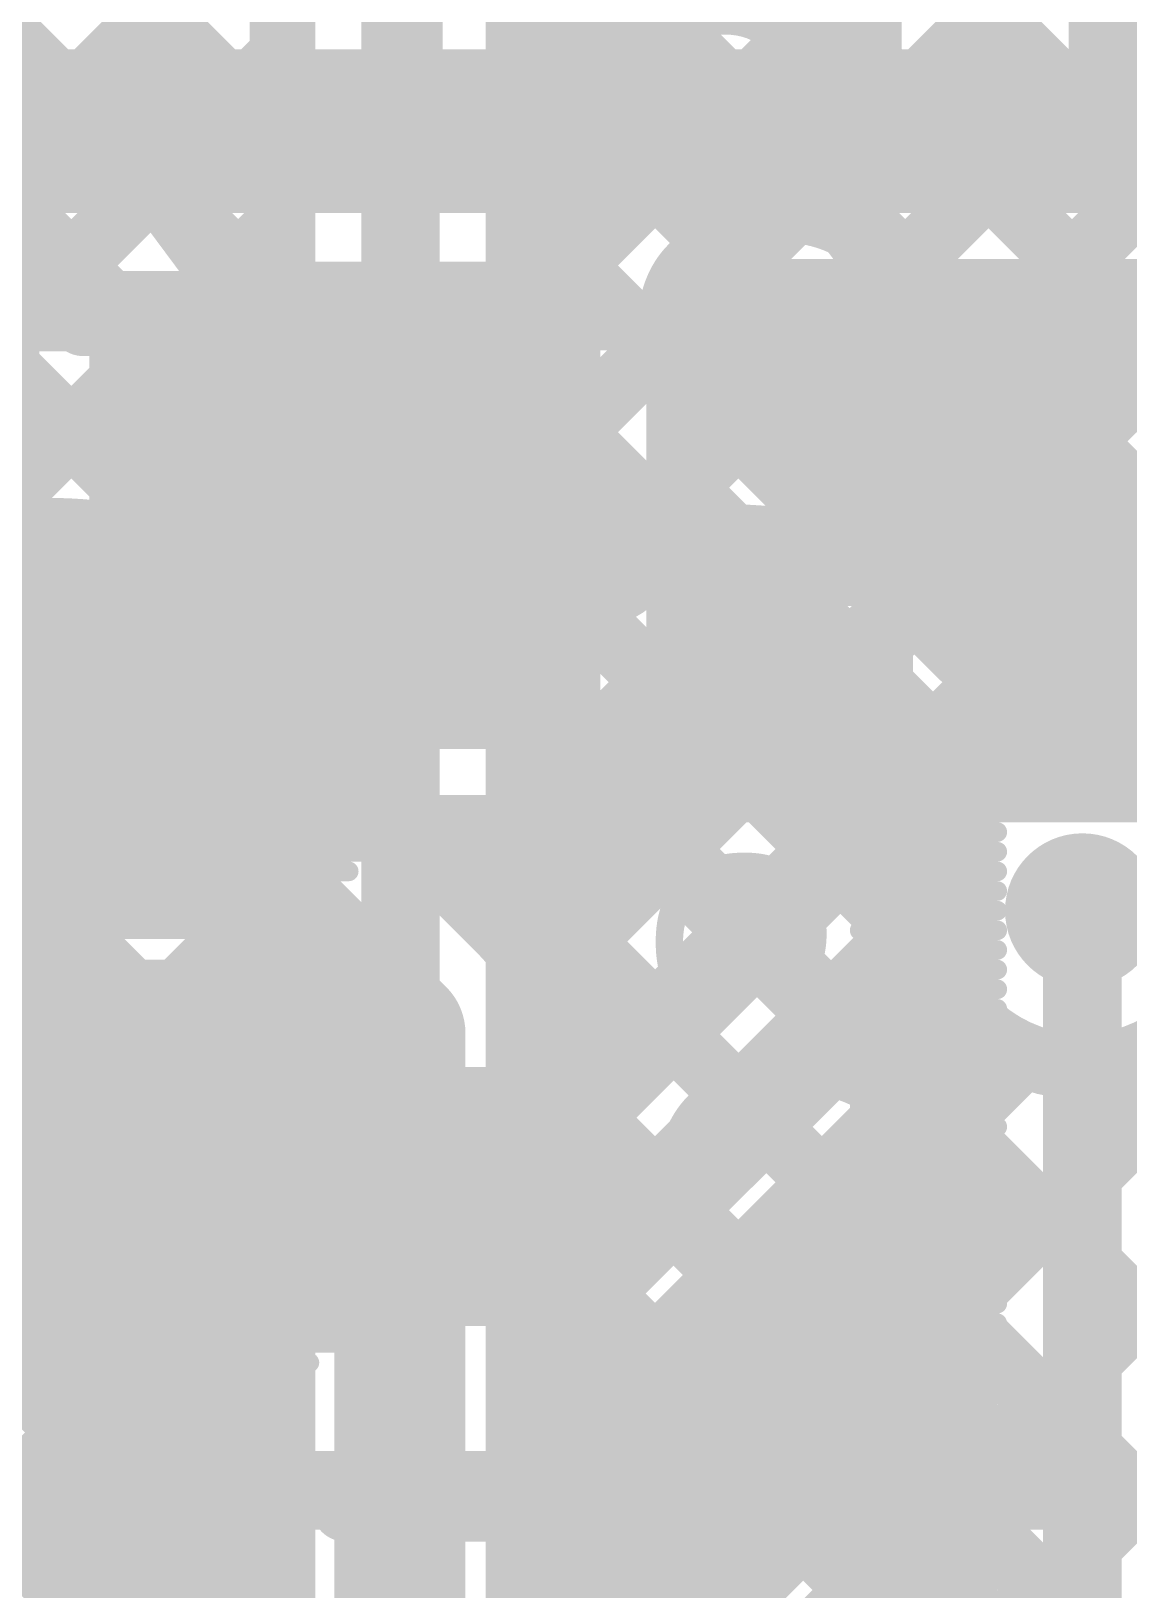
# Model space of a CAD drawing. Header units: millimetres. Extents: x -0.33 to 3.26, y -0.12 to 2.83.
# Drawn here: x 1.2345 to 1.4019, y 1.7025 to 1.9403 of the extents above; entities that cross this region are included whole.
import ezdxf

# ---------------------------------------------------------------- set-up
doc = ezdxf.new("R2010")
doc.units = ezdxf.units.MM
doc.header["$MEASUREMENT"] = 0
for name, color, linetype in [('BottomLayer', 5, 'Continuous'), ('BottomOverlay', 54, 'Continuous'), ('BottomPaste', 16, 'Continuous'), ('BottomSolder', 6, 'Continuous'), ('TopLayer', 1, 'Continuous'), ('TopOverlay', 2, 'Continuous'), ('ViaHoleLayer', 16, 'Continuous')]:
    doc.layers.add(name, color=color, linetype=linetype)
doc.styles.add('Arial', font='', dxfattribs={"height": 0.2})
doc.styles.get('Arial').set_extended_font_data('Arial')

# ---------------------------------------------------------------- blocks, each defined once
blk = doc.blocks.new('SOT23_3_B_158')
at = {"layer": 'BottomLayer'}
for points in [[(-0.02166, 0.02657), (-0.05316, 0.02657), (-0.05316, 0.05807), (-0.02166, 0.05807)], [(0.05314, 0.02657), (0.02165, 0.02657), (0.02165, 0.05807), (0.05314, 0.05807)], [(0.01574, -0.05807), (-0.01575, -0.05807), (-0.01575, -0.02657), (0.01574, -0.02657)]]:
    blk.add_hatch(color=5, dxfattribs=at).paths.add_polyline_path(points)
at = {"layer": 'BottomPaste'}
for points in [[(-0.02166, 0.02657), (-0.05316, 0.02657), (-0.05316, 0.05807), (-0.02166, 0.05807)], [(0.05314, 0.02657), (0.02165, 0.02657), (0.02165, 0.05807), (0.05314, 0.05807)], [(0.01574, -0.05807), (-0.01575, -0.05807), (-0.01575, -0.02657), (0.01574, -0.02657)]]:
    blk.add_hatch(color=16, dxfattribs=at).paths.add_polyline_path(points)
at = {"layer": 'BottomSolder'}
for points in [[(-0.01766, 0.02257), (-0.05716, 0.02257), (-0.05716, 0.06207), (-0.01766, 0.06207)], [(0.05714, 0.02257), (0.01765, 0.02257), (0.01765, 0.06207), (0.05714, 0.06207)], [(0.01974, -0.06207), (-0.01975, -0.06207), (-0.01975, -0.02257), (0.01974, -0.02257)]]:
    blk.add_hatch(color=6, dxfattribs=at).paths.add_polyline_path(points)
at = {"layer": 'BottomOverlay'}
for points, const_width in [([(-0.06409, 0.068, 1), (-0.07393, 0.068, 1)], 0.00984), ([(-0.07639, 0.068, 1), (-0.07147, 0.068, 1)], 0.00492), ([(-0.06655, 0.068, 1), (-0.06162, 0.068, 1)], 0.00492), ([(-0.01351, 0.032, 1), (-0.00851, 0.032, 1)], 0.005), ([(0.00849, 0.032, 1), (0.01349, 0.032, 1)], 0.005), ([(-0.06651, 0.03, 1), (-0.06151, 0.03, 1)], 0.005), ([(0.06149, 0.03, 1), (0.06649, 0.03, 1)], 0.005), ([(0.02649, -0.031, 1), (0.03149, -0.031, 1)], 0.005), ([(0.06149, -0.031, 1), (0.06649, -0.031, 1)], 0.005), ([(0.06149, -0.031, 1), (0.06649, -0.031, 1)], 0.005), ([(-0.06651, -0.032, 1), (-0.06151, -0.032, 1)], 0.005), ([(-0.06651, -0.032, 1), (-0.06151, -0.032, 1)], 0.005), ([(-0.03151, -0.032, 1), (-0.02651, -0.032, 1)], 0.005)]:
    blk.add_lwpolyline(points, format="xyb", close=True, dxfattribs=dict(at, const_width=const_width))
at = {"layer": 'BottomOverlay', "const_width": 0.01}
for points in [[(0.01099, 0.032), (-0.01101, 0.032)], [(-0.06401, 0.03), (-0.06401, -0.032)], [(0.06399, 0.03), (0.06399, -0.031)], [(0.06399, -0.031), (0.02899, -0.031)], [(-0.02901, -0.032), (-0.06401, -0.032)]]:
    blk.add_lwpolyline(points, dxfattribs=at)
blk = doc.blocks.new('SOT23_3_B_162')
at = {"layer": 'BottomLayer'}
for points in [[(-0.02166, 0.02657), (-0.05316, 0.02657), (-0.05316, 0.05807), (-0.02166, 0.05807)], [(0.05314, 0.02657), (0.02165, 0.02657), (0.02165, 0.05807), (0.05314, 0.05807)], [(0.01574, -0.05807), (-0.01575, -0.05807), (-0.01575, -0.02657), (0.01574, -0.02657)]]:
    blk.add_hatch(color=5, dxfattribs=at).paths.add_polyline_path(points)
at = {"layer": 'BottomPaste'}
for points in [[(-0.02166, 0.02657), (-0.05316, 0.02657), (-0.05316, 0.05807), (-0.02166, 0.05807)], [(0.05314, 0.02657), (0.02165, 0.02657), (0.02165, 0.05807), (0.05314, 0.05807)], [(0.01574, -0.05807), (-0.01575, -0.05807), (-0.01575, -0.02657), (0.01574, -0.02657)]]:
    blk.add_hatch(color=16, dxfattribs=at).paths.add_polyline_path(points)
at = {"layer": 'BottomSolder'}
for points in [[(-0.01766, 0.02257), (-0.05716, 0.02257), (-0.05716, 0.06207), (-0.01766, 0.06207)], [(0.05714, 0.02257), (0.01765, 0.02257), (0.01765, 0.06207), (0.05714, 0.06207)], [(0.01974, -0.06207), (-0.01975, -0.06207), (-0.01975, -0.02257), (0.01974, -0.02257)]]:
    blk.add_hatch(color=6, dxfattribs=at).paths.add_polyline_path(points)
at = {"layer": 'BottomOverlay'}
for points, const_width in [([(-0.06409, 0.068, 1), (-0.07393, 0.068, 1)], 0.00984), ([(-0.07639, 0.068, 1), (-0.07147, 0.068, 1)], 0.00492), ([(-0.06655, 0.068, 1), (-0.06162, 0.068, 1)], 0.00492), ([(-0.01351, 0.032, 1), (-0.00851, 0.032, 1)], 0.005), ([(0.00849, 0.032, 1), (0.01349, 0.032, 1)], 0.005), ([(-0.06651, 0.03, 1), (-0.06151, 0.03, 1)], 0.005), ([(0.06149, 0.03, 1), (0.06649, 0.03, 1)], 0.005), ([(0.02649, -0.031, 1), (0.03149, -0.031, 1)], 0.005), ([(0.06149, -0.031, 1), (0.06649, -0.031, 1)], 0.005), ([(0.06149, -0.031, 1), (0.06649, -0.031, 1)], 0.005), ([(-0.06651, -0.032, 1), (-0.06151, -0.032, 1)], 0.005), ([(-0.06651, -0.032, 1), (-0.06151, -0.032, 1)], 0.005), ([(-0.03151, -0.032, 1), (-0.02651, -0.032, 1)], 0.005)]:
    blk.add_lwpolyline(points, format="xyb", close=True, dxfattribs=dict(at, const_width=const_width))
at = {"layer": 'BottomOverlay', "const_width": 0.01}
for points in [[(0.01099, 0.032), (-0.01101, 0.032)], [(-0.06401, 0.03), (-0.06401, -0.032)], [(0.06399, 0.03), (0.06399, -0.031)], [(0.06399, -0.031), (0.02899, -0.031)], [(-0.02901, -0.032), (-0.06401, -0.032)]]:
    blk.add_lwpolyline(points, dxfattribs=at)
blk = doc.blocks.new('SOT23_3_B_166')
at = {"layer": 'BottomLayer'}
for points in [[(-0.02166, 0.02657), (-0.05316, 0.02657), (-0.05316, 0.05807), (-0.02166, 0.05807)], [(0.05314, 0.02657), (0.02165, 0.02657), (0.02165, 0.05807), (0.05314, 0.05807)], [(0.01574, -0.05807), (-0.01575, -0.05807), (-0.01575, -0.02657), (0.01574, -0.02657)]]:
    blk.add_hatch(color=5, dxfattribs=at).paths.add_polyline_path(points)
at = {"layer": 'BottomPaste'}
for points in [[(-0.02166, 0.02657), (-0.05316, 0.02657), (-0.05316, 0.05807), (-0.02166, 0.05807)], [(0.05314, 0.02657), (0.02165, 0.02657), (0.02165, 0.05807), (0.05314, 0.05807)], [(0.01574, -0.05807), (-0.01575, -0.05807), (-0.01575, -0.02657), (0.01574, -0.02657)]]:
    blk.add_hatch(color=16, dxfattribs=at).paths.add_polyline_path(points)
at = {"layer": 'BottomSolder'}
for points in [[(-0.01766, 0.02257), (-0.05716, 0.02257), (-0.05716, 0.06207), (-0.01766, 0.06207)], [(0.05714, 0.02257), (0.01765, 0.02257), (0.01765, 0.06207), (0.05714, 0.06207)], [(0.01974, -0.06207), (-0.01975, -0.06207), (-0.01975, -0.02257), (0.01974, -0.02257)]]:
    blk.add_hatch(color=6, dxfattribs=at).paths.add_polyline_path(points)
at = {"layer": 'BottomOverlay'}
for points, const_width in [([(-0.06409, 0.068, 1), (-0.07393, 0.068, 1)], 0.00984), ([(-0.07639, 0.068, 1), (-0.07147, 0.068, 1)], 0.00492), ([(-0.06655, 0.068, 1), (-0.06162, 0.068, 1)], 0.00492), ([(-0.01351, 0.032, 1), (-0.00851, 0.032, 1)], 0.005), ([(0.00849, 0.032, 1), (0.01349, 0.032, 1)], 0.005), ([(-0.06651, 0.03, 1), (-0.06151, 0.03, 1)], 0.005), ([(0.06149, 0.03, 1), (0.06649, 0.03, 1)], 0.005), ([(0.02649, -0.031, 1), (0.03149, -0.031, 1)], 0.005), ([(0.06149, -0.031, 1), (0.06649, -0.031, 1)], 0.005), ([(0.06149, -0.031, 1), (0.06649, -0.031, 1)], 0.005), ([(-0.06651, -0.032, 1), (-0.06151, -0.032, 1)], 0.005), ([(-0.06651, -0.032, 1), (-0.06151, -0.032, 1)], 0.005), ([(-0.03151, -0.032, 1), (-0.02651, -0.032, 1)], 0.005)]:
    blk.add_lwpolyline(points, format="xyb", close=True, dxfattribs=dict(at, const_width=const_width))
at = {"layer": 'BottomOverlay', "const_width": 0.01}
for points in [[(0.01099, 0.032), (-0.01101, 0.032)], [(-0.06401, 0.03), (-0.06401, -0.032)], [(0.06399, 0.03), (0.06399, -0.031)], [(0.06399, -0.031), (0.02899, -0.031)], [(-0.02901, -0.032), (-0.06401, -0.032)]]:
    blk.add_lwpolyline(points, dxfattribs=at)

msp = doc.modelspace()

# ---------------------------------------------------------------- hatches: boundary and pattern name
at = {"layer": 'BottomLayer'}
msp.add_hatch(color=5, dxfattribs=at).paths.add_polyline_path([(1.24343, 1.83068), (1.32143, 1.83068), (1.32143, 1.90368), (1.24343, 1.90368)])
h = msp.add_hatch(color=5, dxfattribs=at)
edge = h.paths.add_edge_path()
edge.add_arc((1.347, 1.883), 0.01181, 0, 360)
h = msp.add_hatch(color=5, dxfattribs=at)
edge = h.paths.add_edge_path()
edge.add_arc((1.387, 1.883), 0.01181, 0, 360)
h = msp.add_hatch(color=5, dxfattribs=at)
edge = h.paths.add_edge_path()
edge.add_arc((1.347, 1.843), 0.01181, 0, 360)
h = msp.add_hatch(color=5, dxfattribs=at)
edge = h.paths.add_edge_path()
edge.add_arc((1.387, 1.843), 0.01181, 0, 360)
h = msp.add_hatch(color=5, dxfattribs=at)
edge = h.paths.add_edge_path()
edge.add_arc((1.395, 1.806), 0.01181, 0, 360)
h = msp.add_hatch(color=5, dxfattribs=at)
edge = h.paths.add_edge_path()
edge.add_arc((1.366, 1.734), 0.01181, 0, 360)
h = msp.add_hatch(color=5, dxfattribs=at)
edge = h.paths.add_edge_path()
edge.add_arc((1.326, 1.733), 0.01181, 0, 360)
h = msp.add_hatch(color=5, dxfattribs=at)
edge = h.paths.add_edge_path()
edge.add_arc((1.326, 1.694), 0.01181, 0, 360)
h = msp.add_hatch(color=5, dxfattribs=at)
edge = h.paths.add_edge_path()
edge.add_arc((1.366, 1.694), 0.01181, 0, 360)
at = {"layer": 'TopLayer'}
h = msp.add_hatch(color=1, dxfattribs=at)
edge = h.paths.add_edge_path()
edge.add_arc((1.347, 1.883), 0.01181, 0, 360)
h = msp.add_hatch(color=1, dxfattribs=at)
edge = h.paths.add_edge_path()
edge.add_arc((1.387, 1.883), 0.01181, 0, 360)
h = msp.add_hatch(color=1, dxfattribs=at)
edge = h.paths.add_edge_path()
edge.add_arc((1.347, 1.843), 0.01181, 0, 360)
h = msp.add_hatch(color=1, dxfattribs=at)
edge = h.paths.add_edge_path()
edge.add_arc((1.387, 1.843), 0.01181, 0, 360)
h = msp.add_hatch(color=1, dxfattribs=at)
edge = h.paths.add_edge_path()
edge.add_arc((1.395, 1.806), 0.01181, 0, 360)
h = msp.add_hatch(color=1, dxfattribs=at)
edge = h.paths.add_edge_path()
edge.add_arc((1.366, 1.734), 0.01181, 0, 360)
h = msp.add_hatch(color=1, dxfattribs=at)
edge = h.paths.add_edge_path()
edge.add_arc((1.326, 1.733), 0.01181, 0, 360)
h = msp.add_hatch(color=1, dxfattribs=at)
edge = h.paths.add_edge_path()
edge.add_arc((1.326, 1.694), 0.01181, 0, 360)
h = msp.add_hatch(color=1, dxfattribs=at)
edge = h.paths.add_edge_path()
edge.add_arc((1.366, 1.694), 0.01181, 0, 360)
at = {"layer": 'ViaHoleLayer'}
h = msp.add_hatch(color=16, dxfattribs=at)
edge = h.paths.add_edge_path()
edge.add_arc((1.347, 1.883), 0.00787, 0, 360)
h = msp.add_hatch(color=16, dxfattribs=at)
edge = h.paths.add_edge_path()
edge.add_arc((1.387, 1.883), 0.00787, 0, 360)
h = msp.add_hatch(color=16, dxfattribs=at)
edge = h.paths.add_edge_path()
edge.add_arc((1.347, 1.843), 0.00787, 0, 360)
h = msp.add_hatch(color=16, dxfattribs=at)
edge = h.paths.add_edge_path()
edge.add_arc((1.387, 1.843), 0.00787, 0, 360)
h = msp.add_hatch(color=16, dxfattribs=at)
edge = h.paths.add_edge_path()
edge.add_arc((1.395, 1.806), 0.00591, 0, 360)
h = msp.add_hatch(color=16, dxfattribs=at)
edge = h.paths.add_edge_path()
edge.add_arc((1.366, 1.734), 0.00787, 0, 360)
h = msp.add_hatch(color=16, dxfattribs=at)
edge = h.paths.add_edge_path()
edge.add_arc((1.326, 1.733), 0.00787, 0, 360)

# ---------------------------------------------------------------- linework, layer by layer
at = {"layer": 'BottomLayer'}
for points, const_width in [([(1.212, 1.925), (1.523, 1.925)], 0.025), ([(1.31163, 1.79446), (1.41767, 1.9005)], 0.01), ([(1.33343, 1.9005), (1.43962, 1.9005)], 0.01), ([(1.33343, 1.87283), (1.3611, 1.9005)], 0.01), ([(1.33343, 1.84454), (1.38938, 1.9005)], 0.01), ([(1.33343, 1.81868), (1.33343, 1.9005)], 0.01), ([(1.36065, 1.9005), (1.43689, 1.82426)], 0.01), ([(1.38893, 1.9005), (1.43962, 1.84981)], 0.01), ([(1.33343, 1.89944), (1.40549, 1.82738)], 0.01), ([(1.31858, 1.77313), (1.43962, 1.89417)], 0.01), ([(1.33343, 1.87115), (1.38005, 1.82453)], 0.01), ([(1.40238, 1.82864), (1.43962, 1.86588)], 0.01), ([(1.16043, 1.84918), (1.27493, 1.84918)], 0.02), ([(1.33343, 1.84287), (1.37121, 1.80509)], 0.01), ([(1.29054, 1.81868), (1.33343, 1.81868)], 0.01), ([(1.29054, 1.81868), (1.30635, 1.80287)], 0.01), ([(1.29905, 1.81017), (1.30756, 1.81868)], 0.01), ([(1.30105, 1.81868), (1.43962, 1.68011)], 0.01), ([(1.32933, 1.81868), (1.43962, 1.70839)], 0.01), ([(1.16043, 1.81168), (1.26643, 1.81168)], 0.02), ([(1.26643, 1.81168), (1.29083, 1.78727)], 0.02), ([(1.395, 1.806), (1.39526, 1.80626)], 0.012), ([(1.39526, 1.80626), (1.46412, 1.80626)], 0.012), ([(1.31858, 1.74485), (1.37236, 1.79862)], 0.01), ([(1.29083, 1.76236), (1.29083, 1.78727)], 0.02), ([(1.16043, 1.78968), (1.25731, 1.78968)], 0.01), ([(1.18379, 1.72319), (1.25028, 1.78968)], 0.01), ([(1.21691, 1.78968), (1.25384, 1.75275)], 0.01), ([(1.2452, 1.78968), (1.26309, 1.77179)], 0.01), ([(1.25731, 1.78968), (1.26309, 1.78391)], 0.01), ([(1.31265, 1.79011), (1.31858, 1.79011)], 0.01), ([(1.31283, 1.68253), (1.41856, 1.78826)], 0.01), ([(1.31858, 1.73461), (1.31858, 1.79011)], 0.01), ([(1.26309, 1.75275), (1.26309, 1.78391)], 0.01), ([(1.31283, 1.71081), (1.38598, 1.78396)], 0.01), ([(1.31858, 1.65999), (1.44385, 1.78526)], 0.01), ([(1.39409, 1.78221), (1.43962, 1.73668)], 0.01), ([(1.24163, 1.75275), (1.26309, 1.7742)], 0.01), ([(1.31858, 1.77286), (1.472, 1.61945)], 0.01), ([(1.29083, 1.64036), (1.29083, 1.76236)], 0.02), ([(1.22568, 1.75275), (1.26309, 1.75275)], 0.01), ([(1.31858, 1.63171), (1.43962, 1.75275)], 0.01), ([(1.31858, 1.74458), (1.60148, 1.46168)], 0.01), ([(1.31283, 1.73461), (1.31858, 1.73461)], 0.01), ([(1.31283, 1.66811), (1.31283, 1.73461)], 0.01), ([(1.25343, 1.61528), (1.25343, 1.725)], 0.012), ([(1.31283, 1.72204), (1.57888, 1.456)], 0.01)]:
    msp.add_lwpolyline(points, dxfattribs=dict(at, const_width=const_width))
for points, const_width in [([(1.33093, 1.9005, 1), (1.33593, 1.9005, 1)], 0.005), ([(1.33093, 1.9005, 1), (1.33593, 1.9005, 1)], 0.005), ([(1.35815, 1.9005, 1), (1.36315, 1.9005, 1)], 0.005), ([(1.3586, 1.9005, 1), (1.3636, 1.9005, 1)], 0.005), ([(1.38643, 1.9005, 1), (1.39143, 1.9005, 1)], 0.005), ([(1.38688, 1.9005, 1), (1.39188, 1.9005, 1)], 0.005), ([(1.33093, 1.89944, 1), (1.33593, 1.89944, 1)], 0.005), ([(1.33093, 1.87283, 1), (1.33593, 1.87283, 1)], 0.005), ([(1.33093, 1.87115, 1), (1.33593, 1.87115, 1)], 0.005), ([(1.26993, 1.84918, 1), (1.27993, 1.84918, 1)], 0.01), ([(1.33093, 1.84454, 1), (1.33593, 1.84454, 1)], 0.005), ([(1.33093, 1.84287, 1), (1.33593, 1.84287, 1)], 0.005), ([(1.39988, 1.82864, 1), (1.40488, 1.82864, 1)], 0.005), ([(1.40299, 1.82738, 1), (1.40799, 1.82738, 1)], 0.005), ([(1.37755, 1.82453, 1), (1.38255, 1.82453, 1)], 0.005), ([(1.28804, 1.81868, 1), (1.29304, 1.81868, 1)], 0.005), ([(1.28804, 1.81868, 1), (1.29304, 1.81868, 1)], 0.005), ([(1.29855, 1.81868, 1), (1.30355, 1.81868, 1)], 0.005), ([(1.30506, 1.81868, 1), (1.31006, 1.81868, 1)], 0.005), ([(1.32683, 1.81868, 1), (1.33183, 1.81868, 1)], 0.005), ([(1.33093, 1.81868, 1), (1.33593, 1.81868, 1)], 0.005), ([(1.33093, 1.81868, 1), (1.33593, 1.81868, 1)], 0.005), ([(1.26143, 1.81168, 1), (1.27143, 1.81168, 1)], 0.01), ([(1.26143, 1.81168, 1), (1.27143, 1.81168, 1)], 0.01), ([(1.29655, 1.81017, 1), (1.30155, 1.81017, 1)], 0.005), ([(1.36871, 1.80509, 1), (1.37371, 1.80509, 1)], 0.005), ([(1.392, 1.806, 1), (1.398, 1.806, 1)], 0.006), ([(1.39226, 1.80626, 1), (1.39826, 1.80626, 1)], 0.006), ([(1.39226, 1.80626, 1), (1.39826, 1.80626, 1)], 0.006), ([(1.30385, 1.80287, 1), (1.30885, 1.80287, 1)], 0.005), ([(1.30385, 1.80287, 1), (1.30885, 1.80287, 1)], 0.005), ([(1.30389, 1.80283, 1), (1.30889, 1.80283, 1)], 0.005), ([(1.36986, 1.79862, 1), (1.37486, 1.79862, 1)], 0.005), ([(1.30913, 1.79446, 1), (1.31413, 1.79446, 1)], 0.005), ([(1.28583, 1.78727, 1), (1.29583, 1.78727, 1)], 0.01), ([(1.28583, 1.78727, 1), (1.29583, 1.78727, 1)], 0.01), ([(1.2427, 1.78968, 1), (1.2477, 1.78968, 1)], 0.005), ([(1.24778, 1.78968, 1), (1.25278, 1.78968, 1)], 0.005), ([(1.25481, 1.78968, 1), (1.25981, 1.78968, 1)], 0.005), ([(1.25481, 1.78968, 1), (1.25981, 1.78968, 1)], 0.005), ([(1.31015, 1.79011, 1), (1.31515, 1.79011, 1)], 0.005), ([(1.31015, 1.79011, 1), (1.31515, 1.79011, 1)], 0.005), ([(1.31015, 1.79011, 1), (1.31515, 1.79011, 1)], 0.005), ([(1.31608, 1.79011, 1), (1.32108, 1.79011, 1)], 0.005), ([(1.31608, 1.79011, 1), (1.32108, 1.79011, 1)], 0.005), ([(1.26059, 1.78391, 1), (1.26559, 1.78391, 1)], 0.005), ([(1.26059, 1.78391, 1), (1.26559, 1.78391, 1)], 0.005), ([(1.38348, 1.78396, 1), (1.38848, 1.78396, 1)], 0.005), ([(1.39159, 1.78221, 1), (1.39659, 1.78221, 1)], 0.005), ([(1.26059, 1.7742, 1), (1.26559, 1.7742, 1)], 0.005), ([(1.26059, 1.77179, 1), (1.26559, 1.77179, 1)], 0.005), ([(1.31608, 1.77313, 1), (1.32108, 1.77313, 1)], 0.005), ([(1.31608, 1.77286, 1), (1.32108, 1.77286, 1)], 0.005), ([(1.28583, 1.76236, 1), (1.29583, 1.76236, 1)], 0.01), ([(1.28583, 1.76236, 1), (1.29583, 1.76236, 1)], 0.01), ([(1.23913, 1.75275, 1), (1.24413, 1.75275, 1)], 0.005), ([(1.25134, 1.75275, 1), (1.25634, 1.75275, 1)], 0.005), ([(1.26059, 1.75275, 1), (1.26559, 1.75275, 1)], 0.005), ([(1.26059, 1.75275, 1), (1.26559, 1.75275, 1)], 0.005), ([(1.31608, 1.74485, 1), (1.32108, 1.74485, 1)], 0.005), ([(1.31608, 1.74458, 1), (1.32108, 1.74458, 1)], 0.005), ([(1.31033, 1.73461, 1), (1.31533, 1.73461, 1)], 0.005), ([(1.31033, 1.73461, 1), (1.31533, 1.73461, 1)], 0.005), ([(1.31608, 1.73461, 1), (1.32108, 1.73461, 1)], 0.005), ([(1.31608, 1.73461, 1), (1.32108, 1.73461, 1)], 0.005), ([(1.25043, 1.725, 1), (1.25643, 1.725, 1)], 0.006), ([(1.31033, 1.72204, 1), (1.31533, 1.72204, 1)], 0.005), ([(1.31033, 1.71081, 1), (1.31533, 1.71081, 1)], 0.005)]:
    msp.add_lwpolyline(points, format="xyb", close=True, dxfattribs=dict(at, const_width=const_width))
at = {"layer": 'BottomLayer', "const_width": 0.01}
for points in [[(1.41088, 1.78826, -2.188328), (1.41028, 1.82426)], [(1.30635, 1.80287, -0.166197), (1.31265, 1.79011)], [(1.30639, 1.80283, -0.165551), (1.31265, 1.79011)]]:
    msp.add_lwpolyline(points, format="xyb", dxfattribs=at)
at = {"layer": 'TopLayer'}
for points, const_width in [([(1.24014, 2.10869), (1.448, 1.90083)], 0.01), ([(1.147, 2.04909), (1.27291, 1.92319)], 0.01), ([(1.30891, 1.92184), (1.43301, 2.04595)], 0.01), ([(1.30891, 1.89639), (1.44574, 2.03322)], 0.01), ([(1.147, 2.02364), (1.27291, 1.89773)], 0.01), ([(1.29091, 1.58491), (1.29091, 2.01518)], 0.012), ([(1.30891, 1.87093), (1.448, 2.01003)], 0.01), ([(1.314, 2.00937), (1.448, 1.87537)], 0.01), ([(1.147, 1.99818), (1.27291, 1.87228)], 0.01), ([(1.27291, 1.59236), (1.27291, 1.99959)], 0.01), ([(1.30891, 1.58491), (1.30891, 1.99959)], 0.01), ([(1.30891, 1.98901), (1.448, 1.84992)], 0.01), ([(1.147, 1.86176), (1.27291, 1.98767)], 0.01), ([(1.30891, 1.84548), (1.448, 1.98457)], 0.01), ([(1.147, 1.97273), (1.27291, 1.84682)], 0.01), ([(1.147, 1.97272), (1.27291, 1.84682)], 0.01), ([(1.147, 1.83631), (1.27291, 1.96221)], 0.01), ([(1.30891, 1.96356), (1.448, 1.82446)], 0.01), ([(1.30891, 1.82002), (1.448, 1.95912)], 0.01), ([(1.147, 1.94727), (1.27291, 1.82136)], 0.01), ([(1.30891, 1.9381), (1.448, 1.79901)], 0.01), ([(1.147, 1.81085), (1.27291, 1.93676)], 0.01), ([(1.30891, 1.79457), (1.448, 1.93366)], 0.01), ([(1.147, 1.92181), (1.27291, 1.7959)], 0.01), ([(1.30891, 1.91264), (1.39194, 1.82961)], 0.01), ([(1.147, 1.7854), (1.27291, 1.9113)], 0.01), ([(1.30891, 1.76911), (1.448, 1.9082)], 0.01), ([(1.147, 1.89635), (1.27291, 1.77045)], 0.01), ([(1.147, 1.75994), (1.27291, 1.88584)], 0.01), ([(1.30891, 1.88719), (1.37589, 1.8202)], 0.01), ([(1.39506, 1.82981), (1.448, 1.88275)], 0.01), ([(1.147, 1.8709), (1.27291, 1.74499)], 0.01), ([(1.147, 1.73448), (1.27291, 1.86039)], 0.01), ([(1.30891, 1.86173), (1.37254, 1.7981)], 0.01), ([(1.147, 1.84544), (1.27291, 1.71954)], 0.01), ([(1.30891, 1.83628), (1.377, 1.76818)], 0.01), ([(1.147, 1.70903), (1.27291, 1.83493)], 0.01), ([(1.147, 1.81999), (1.27291, 1.69408)], 0.01), ([(1.30891, 1.81082), (1.377, 1.74273)], 0.01), ([(1.30891, 1.81082), (1.377, 1.74272)], 0.01), ([(1.16004, 1.69662), (1.27291, 1.80948)], 0.01), ([(1.30891, 1.74365), (1.37119, 1.80594)], 0.01), ([(1.395, 1.644), (1.395, 1.806)], 0.012), ([(1.147, 1.79453), (1.27291, 1.66863)], 0.01), ([(1.377, 1.65146), (1.377, 1.79041)], 0.01), ([(1.30891, 1.7182), (1.377, 1.78629)], 0.01), ([(1.1761, 1.68722), (1.27291, 1.78402)], 0.01), ([(1.30891, 1.78536), (1.377, 1.71727)], 0.01), ([(1.30891, 1.69274), (1.377, 1.76084)], 0.01), ([(1.30891, 1.7599), (1.377, 1.69181)], 0.01), ([(1.17947, 1.66513), (1.27291, 1.75857)], 0.01), ([(1.30891, 1.66729), (1.377, 1.73538)], 0.01), ([(1.30891, 1.73445), (1.377, 1.66635)], 0.01), ([(1.01567, 1.47587), (1.27291, 1.73311)], 0.01), ([(1.30891, 1.64183), (1.377, 1.70993)], 0.01), ([(1.01567, 1.45042), (1.27291, 1.70765)], 0.01), ([(1.30891, 1.70899), (1.37172, 1.64618)], 0.01)]:
    msp.add_lwpolyline(points, dxfattribs=dict(at, const_width=const_width))
for points, const_width in [([(1.30641, 1.9381, 1), (1.31141, 1.9381, 1)], 0.005), ([(1.27041, 1.93676, 1), (1.27541, 1.93676, 1)], 0.005), ([(1.27041, 1.92319, 1), (1.27541, 1.92319, 1)], 0.005), ([(1.30641, 1.92184, 1), (1.31141, 1.92184, 1)], 0.005), ([(1.30641, 1.91264, 1), (1.31141, 1.91264, 1)], 0.005), ([(1.27041, 1.9113, 1), (1.27541, 1.9113, 1)], 0.005), ([(1.27041, 1.89773, 1), (1.27541, 1.89773, 1)], 0.005), ([(1.30641, 1.89639, 1), (1.31141, 1.89639, 1)], 0.005), ([(1.27041, 1.88584, 1), (1.27541, 1.88584, 1)], 0.005), ([(1.30641, 1.88719, 1), (1.31141, 1.88719, 1)], 0.005), ([(1.27041, 1.87228, 1), (1.27541, 1.87228, 1)], 0.005), ([(1.30641, 1.87093, 1), (1.31141, 1.87093, 1)], 0.005), ([(1.27041, 1.86039, 1), (1.27541, 1.86039, 1)], 0.005), ([(1.30641, 1.86173, 1), (1.31141, 1.86173, 1)], 0.005), ([(1.27041, 1.84682, 1), (1.27541, 1.84682, 1)], 0.005), ([(1.27041, 1.84682, 1), (1.27541, 1.84682, 1)], 0.005), ([(1.30641, 1.84548, 1), (1.31141, 1.84548, 1)], 0.005), ([(1.30641, 1.83628, 1), (1.31141, 1.83628, 1)], 0.005), ([(1.27041, 1.83493, 1), (1.27541, 1.83493, 1)], 0.005), ([(1.38944, 1.82961, 1), (1.39444, 1.82961, 1)], 0.005), ([(1.39256, 1.82981, 1), (1.39756, 1.82981, 1)], 0.005), ([(1.27041, 1.82136, 1), (1.27541, 1.82136, 1)], 0.005), ([(1.30641, 1.82002, 1), (1.31141, 1.82002, 1)], 0.005), ([(1.37339, 1.8202, 1), (1.37839, 1.8202, 1)], 0.005), ([(1.30641, 1.81082, 1), (1.31141, 1.81082, 1)], 0.005), ([(1.30641, 1.81082, 1), (1.31141, 1.81082, 1)], 0.005), ([(1.27041, 1.80948, 1), (1.27541, 1.80948, 1)], 0.005), ([(1.36869, 1.80594, 1), (1.37369, 1.80594, 1)], 0.005), ([(1.392, 1.806, 1), (1.398, 1.806, 1)], 0.006), ([(1.37004, 1.7981, 1), (1.37504, 1.7981, 1)], 0.005), ([(1.27041, 1.7959, 1), (1.27541, 1.7959, 1)], 0.005), ([(1.30641, 1.79457, 1), (1.31141, 1.79457, 1)], 0.005), ([(1.3745, 1.79041, 1), (1.3795, 1.79041, 1)], 0.005), ([(1.3745, 1.79041, 1), (1.3795, 1.79041, 1)], 0.005), ([(1.3745, 1.78629, 1), (1.3795, 1.78629, 1)], 0.005), ([(1.27041, 1.78402, 1), (1.27541, 1.78402, 1)], 0.005), ([(1.30641, 1.78536, 1), (1.31141, 1.78536, 1)], 0.005), ([(1.27041, 1.77045, 1), (1.27541, 1.77045, 1)], 0.005), ([(1.30641, 1.76911, 1), (1.31141, 1.76911, 1)], 0.005), ([(1.3745, 1.76818, 1), (1.3795, 1.76818, 1)], 0.005), ([(1.30641, 1.7599, 1), (1.31141, 1.7599, 1)], 0.005), ([(1.3745, 1.76084, 1), (1.3795, 1.76084, 1)], 0.005), ([(1.27041, 1.75857, 1), (1.27541, 1.75857, 1)], 0.005), ([(1.27041, 1.74499, 1), (1.27541, 1.74499, 1)], 0.005), ([(1.30641, 1.74365, 1), (1.31141, 1.74365, 1)], 0.005), ([(1.3745, 1.74273, 1), (1.3795, 1.74273, 1)], 0.005), ([(1.3745, 1.74272, 1), (1.3795, 1.74272, 1)], 0.005), ([(1.30641, 1.73445, 1), (1.31141, 1.73445, 1)], 0.005), ([(1.3745, 1.73538, 1), (1.3795, 1.73538, 1)], 0.005), ([(1.27041, 1.73311, 1), (1.27541, 1.73311, 1)], 0.005), ([(1.27041, 1.71954, 1), (1.27541, 1.71954, 1)], 0.005), ([(1.30641, 1.7182, 1), (1.31141, 1.7182, 1)], 0.005), ([(1.3745, 1.71727, 1), (1.3795, 1.71727, 1)], 0.005), ([(1.3745, 1.70993, 1), (1.3795, 1.70993, 1)], 0.005), ([(1.27041, 1.70765, 1), (1.27541, 1.70765, 1)], 0.005), ([(1.30641, 1.70899, 1), (1.31141, 1.70899, 1)], 0.005)]:
    msp.add_lwpolyline(points, format="xyb", close=True, dxfattribs=dict(at, const_width=const_width))
at = {"layer": 'TopLayer', "const_width": 0.01}
msp.add_lwpolyline([(1.377, 1.79041, -1.440035), (1.41881, 1.806)], format="xyb", dxfattribs=at)
at = {"layer": 'TopOverlay', "const_width": 0.003}
for points in [[(1.187, 1.863), (1.784, 1.863)], [(1.187, 1.86), (1.784, 1.86)], [(1.187, 1.857), (1.781, 1.857)], [(1.187, 1.854), (1.781, 1.854)], [(1.199, 1.836), (1.283, 1.836)], [(1.316, 1.836), (1.427, 1.836)], [(1.196, 1.833), (1.286, 1.833)], [(1.316, 1.833), (1.427, 1.833)], [(1.193, 1.83), (1.289, 1.83)], [(1.316, 1.83), (1.427, 1.83)], [(1.193, 1.827), (1.289, 1.827)], [(1.316, 1.827), (1.427, 1.827)], [(1.193, 1.824), (1.292, 1.824)], [(1.316, 1.824), (1.427, 1.824)], [(1.193, 1.821), (1.292, 1.821)], [(1.319, 1.821), (1.424, 1.821)], [(1.271, 1.818), (1.292, 1.818)], [(1.361, 1.818), (1.382, 1.818)], [(1.271, 1.815), (1.292, 1.815)], [(1.361, 1.815), (1.382, 1.815)], [(1.271, 1.812), (1.283, 1.812)], [(1.361, 1.812), (1.382, 1.812)], [(1.361, 1.809), (1.382, 1.809)], [(1.361, 1.806), (1.382, 1.806)], [(1.361, 1.803), (1.382, 1.803)], [(1.361, 1.8), (1.382, 1.8)], [(1.193, 1.797), (1.283, 1.797)], [(1.361, 1.797), (1.382, 1.797)], [(1.193, 1.794), (1.289, 1.794)], [(1.361, 1.794), (1.382, 1.794)], [(1.193, 1.791), (1.289, 1.791)], [(1.361, 1.791), (1.382, 1.791)], [(1.193, 1.788), (1.292, 1.788)], [(1.361, 1.788), (1.382, 1.788)], [(1.196, 1.785), (1.292, 1.785)], [(1.361, 1.785), (1.382, 1.785)], [(1.199, 1.782), (1.292, 1.782)], [(1.361, 1.782), (1.382, 1.782)], [(1.214, 1.779), (1.292, 1.779)], [(1.361, 1.779), (1.382, 1.779)], [(1.274, 1.776), (1.292, 1.776)], [(1.361, 1.776), (1.382, 1.776)], [(1.274, 1.773), (1.292, 1.773)], [(1.361, 1.773), (1.382, 1.773)], [(1.274, 1.77), (1.292, 1.77)], [(1.361, 1.77), (1.382, 1.77)], [(1.274, 1.767), (1.292, 1.767)], [(1.361, 1.767), (1.382, 1.767)], [(1.274, 1.764), (1.292, 1.764)], [(1.361, 1.764), (1.382, 1.764)], [(1.274, 1.761), (1.292, 1.761)], [(1.361, 1.761), (1.382, 1.761)], [(1.274, 1.758), (1.292, 1.758)], [(1.361, 1.758), (1.382, 1.758)], [(1.187, 1.755), (1.292, 1.755)], [(1.361, 1.755), (1.382, 1.755)], [(1.187, 1.752), (1.292, 1.752)], [(1.361, 1.752), (1.382, 1.752)], [(1.187, 1.749), (1.292, 1.749)], [(1.361, 1.749), (1.382, 1.749)], [(1.19, 1.746), (1.292, 1.746)], [(1.361, 1.746), (1.382, 1.746)], [(1.19, 1.743), (1.289, 1.743)], [(1.361, 1.743), (1.382, 1.743)], [(1.193, 1.74), (1.286, 1.74)], [(1.361, 1.74), (1.382, 1.74)], [(1.202, 1.737), (1.277, 1.737)], [(1.361, 1.737), (1.382, 1.737)], [(1.187, 1.722), (1.82, 1.722)], [(1.187, 1.719), (1.826, 1.719)], [(1.187, 1.716), (1.832, 1.716)], [(1.187, 1.713), (1.835, 1.713)]]:
    msp.add_lwpolyline(points, dxfattribs=at)
at = {"layer": 'TopOverlay', "const_width": 0.0015}
for points in [[(1.28225, 1.836, 1), (1.28375, 1.836, 1)], [(1.31525, 1.836, 1), (1.31675, 1.836, 1)], [(1.28525, 1.833, 1), (1.28675, 1.833, 1)], [(1.31525, 1.833, 1), (1.31675, 1.833, 1)], [(1.28825, 1.83, 1), (1.28975, 1.83, 1)], [(1.31525, 1.83, 1), (1.31675, 1.83, 1)], [(1.28825, 1.827, 1), (1.28975, 1.827, 1)], [(1.31525, 1.827, 1), (1.31675, 1.827, 1)], [(1.29125, 1.824, 1), (1.29275, 1.824, 1)], [(1.31525, 1.824, 1), (1.31675, 1.824, 1)], [(1.29125, 1.821, 1), (1.29275, 1.821, 1)], [(1.31825, 1.821, 1), (1.31975, 1.821, 1)], [(1.27025, 1.818, 1), (1.27175, 1.818, 1)], [(1.29125, 1.818, 1), (1.29275, 1.818, 1)], [(1.36025, 1.818, 1), (1.36175, 1.818, 1)], [(1.38125, 1.818, 1), (1.38275, 1.818, 1)], [(1.27025, 1.815, 1), (1.27175, 1.815, 1)], [(1.29125, 1.815, 1), (1.29275, 1.815, 1)], [(1.36025, 1.815, 1), (1.36175, 1.815, 1)], [(1.38125, 1.815, 1), (1.38275, 1.815, 1)], [(1.27025, 1.812, 1), (1.27175, 1.812, 1)], [(1.28225, 1.812, 1), (1.28375, 1.812, 1)], [(1.36025, 1.812, 1), (1.36175, 1.812, 1)], [(1.38125, 1.812, 1), (1.38275, 1.812, 1)], [(1.36025, 1.809, 1), (1.36175, 1.809, 1)], [(1.38125, 1.809, 1), (1.38275, 1.809, 1)], [(1.36025, 1.806, 1), (1.36175, 1.806, 1)], [(1.38125, 1.806, 1), (1.38275, 1.806, 1)], [(1.36025, 1.803, 1), (1.36175, 1.803, 1)], [(1.38125, 1.803, 1), (1.38275, 1.803, 1)], [(1.36025, 1.8, 1), (1.36175, 1.8, 1)], [(1.38125, 1.8, 1), (1.38275, 1.8, 1)], [(1.28225, 1.797, 1), (1.28375, 1.797, 1)], [(1.36025, 1.797, 1), (1.36175, 1.797, 1)], [(1.38125, 1.797, 1), (1.38275, 1.797, 1)], [(1.28825, 1.794, 1), (1.28975, 1.794, 1)], [(1.36025, 1.794, 1), (1.36175, 1.794, 1)], [(1.38125, 1.794, 1), (1.38275, 1.794, 1)], [(1.28825, 1.791, 1), (1.28975, 1.791, 1)], [(1.36025, 1.791, 1), (1.36175, 1.791, 1)], [(1.38125, 1.791, 1), (1.38275, 1.791, 1)], [(1.29125, 1.788, 1), (1.29275, 1.788, 1)], [(1.36025, 1.788, 1), (1.36175, 1.788, 1)], [(1.38125, 1.788, 1), (1.38275, 1.788, 1)], [(1.29125, 1.785, 1), (1.29275, 1.785, 1)], [(1.36025, 1.785, 1), (1.36175, 1.785, 1)], [(1.38125, 1.785, 1), (1.38275, 1.785, 1)], [(1.29125, 1.782, 1), (1.29275, 1.782, 1)], [(1.36025, 1.782, 1), (1.36175, 1.782, 1)], [(1.38125, 1.782, 1), (1.38275, 1.782, 1)], [(1.29125, 1.779, 1), (1.29275, 1.779, 1)], [(1.36025, 1.779, 1), (1.36175, 1.779, 1)], [(1.38125, 1.779, 1), (1.38275, 1.779, 1)], [(1.27325, 1.776, 1), (1.27475, 1.776, 1)], [(1.29125, 1.776, 1), (1.29275, 1.776, 1)], [(1.36025, 1.776, 1), (1.36175, 1.776, 1)], [(1.38125, 1.776, 1), (1.38275, 1.776, 1)], [(1.27325, 1.773, 1), (1.27475, 1.773, 1)], [(1.29125, 1.773, 1), (1.29275, 1.773, 1)], [(1.36025, 1.773, 1), (1.36175, 1.773, 1)], [(1.38125, 1.773, 1), (1.38275, 1.773, 1)], [(1.27325, 1.77, 1), (1.27475, 1.77, 1)], [(1.29125, 1.77, 1), (1.29275, 1.77, 1)], [(1.36025, 1.77, 1), (1.36175, 1.77, 1)], [(1.38125, 1.77, 1), (1.38275, 1.77, 1)], [(1.27325, 1.767, 1), (1.27475, 1.767, 1)], [(1.29125, 1.767, 1), (1.29275, 1.767, 1)], [(1.36025, 1.767, 1), (1.36175, 1.767, 1)], [(1.38125, 1.767, 1), (1.38275, 1.767, 1)], [(1.27325, 1.764, 1), (1.27475, 1.764, 1)], [(1.29125, 1.764, 1), (1.29275, 1.764, 1)], [(1.36025, 1.764, 1), (1.36175, 1.764, 1)], [(1.38125, 1.764, 1), (1.38275, 1.764, 1)], [(1.27325, 1.761, 1), (1.27475, 1.761, 1)], [(1.29125, 1.761, 1), (1.29275, 1.761, 1)], [(1.36025, 1.761, 1), (1.36175, 1.761, 1)], [(1.38125, 1.761, 1), (1.38275, 1.761, 1)], [(1.27325, 1.758, 1), (1.27475, 1.758, 1)], [(1.29125, 1.758, 1), (1.29275, 1.758, 1)], [(1.36025, 1.758, 1), (1.36175, 1.758, 1)], [(1.38125, 1.758, 1), (1.38275, 1.758, 1)], [(1.29125, 1.755, 1), (1.29275, 1.755, 1)], [(1.36025, 1.755, 1), (1.36175, 1.755, 1)], [(1.38125, 1.755, 1), (1.38275, 1.755, 1)], [(1.29125, 1.752, 1), (1.29275, 1.752, 1)], [(1.36025, 1.752, 1), (1.36175, 1.752, 1)], [(1.38125, 1.752, 1), (1.38275, 1.752, 1)], [(1.29125, 1.749, 1), (1.29275, 1.749, 1)], [(1.36025, 1.749, 1), (1.36175, 1.749, 1)], [(1.38125, 1.749, 1), (1.38275, 1.749, 1)], [(1.29125, 1.746, 1), (1.29275, 1.746, 1)], [(1.36025, 1.746, 1), (1.36175, 1.746, 1)], [(1.38125, 1.746, 1), (1.38275, 1.746, 1)], [(1.28825, 1.743, 1), (1.28975, 1.743, 1)], [(1.36025, 1.743, 1), (1.36175, 1.743, 1)], [(1.38125, 1.743, 1), (1.38275, 1.743, 1)], [(1.28525, 1.74, 1), (1.28675, 1.74, 1)], [(1.36025, 1.74, 1), (1.36175, 1.74, 1)], [(1.38125, 1.74, 1), (1.38275, 1.74, 1)], [(1.27625, 1.737, 1), (1.27775, 1.737, 1)], [(1.36025, 1.737, 1), (1.36175, 1.737, 1)], [(1.38125, 1.737, 1), (1.38275, 1.737, 1)]]:
    msp.add_lwpolyline(points, format="xyb", close=True, dxfattribs=at)

# ---------------------------------------------------------------- block references
at = {"rotation": 180}
for name, p in [('SOT23_3_B_166', (1.25343, 1.92768)), ('SOT23_3_B_162', (1.25343, 1.80468)), ('SOT23_3_B_158', (1.25343, 1.68268))]:
    msp.add_blockref(name, p, dxfattribs=at)

# ---------------------------------------------------------------- texts
at = {"layer": 'BottomOverlay', "style": 'Arial', "text_generation_flag": 2}
for s, p in [('Q55', (1.32743, 1.87268)), ('Q59', (1.33043, 1.74268)), ('Q63', (1.33343, 1.61868))]:
    msp.add_text(s, height=0.04, rotation=270, dxfattribs=at).set_placement(p)
at = {"layer": 'TopOverlay', "style": 'Arial'}
for s, p in [('CON_16', (1.20803, 2.15275)), ('CON_15', (1.30914, 2.1529)), ('CON_14', (1.41025, 2.1531))]:
    msp.add_text(s, height=0.06, rotation=270, dxfattribs=at).set_placement(p)

doc.saveas('drawing.dxf')
